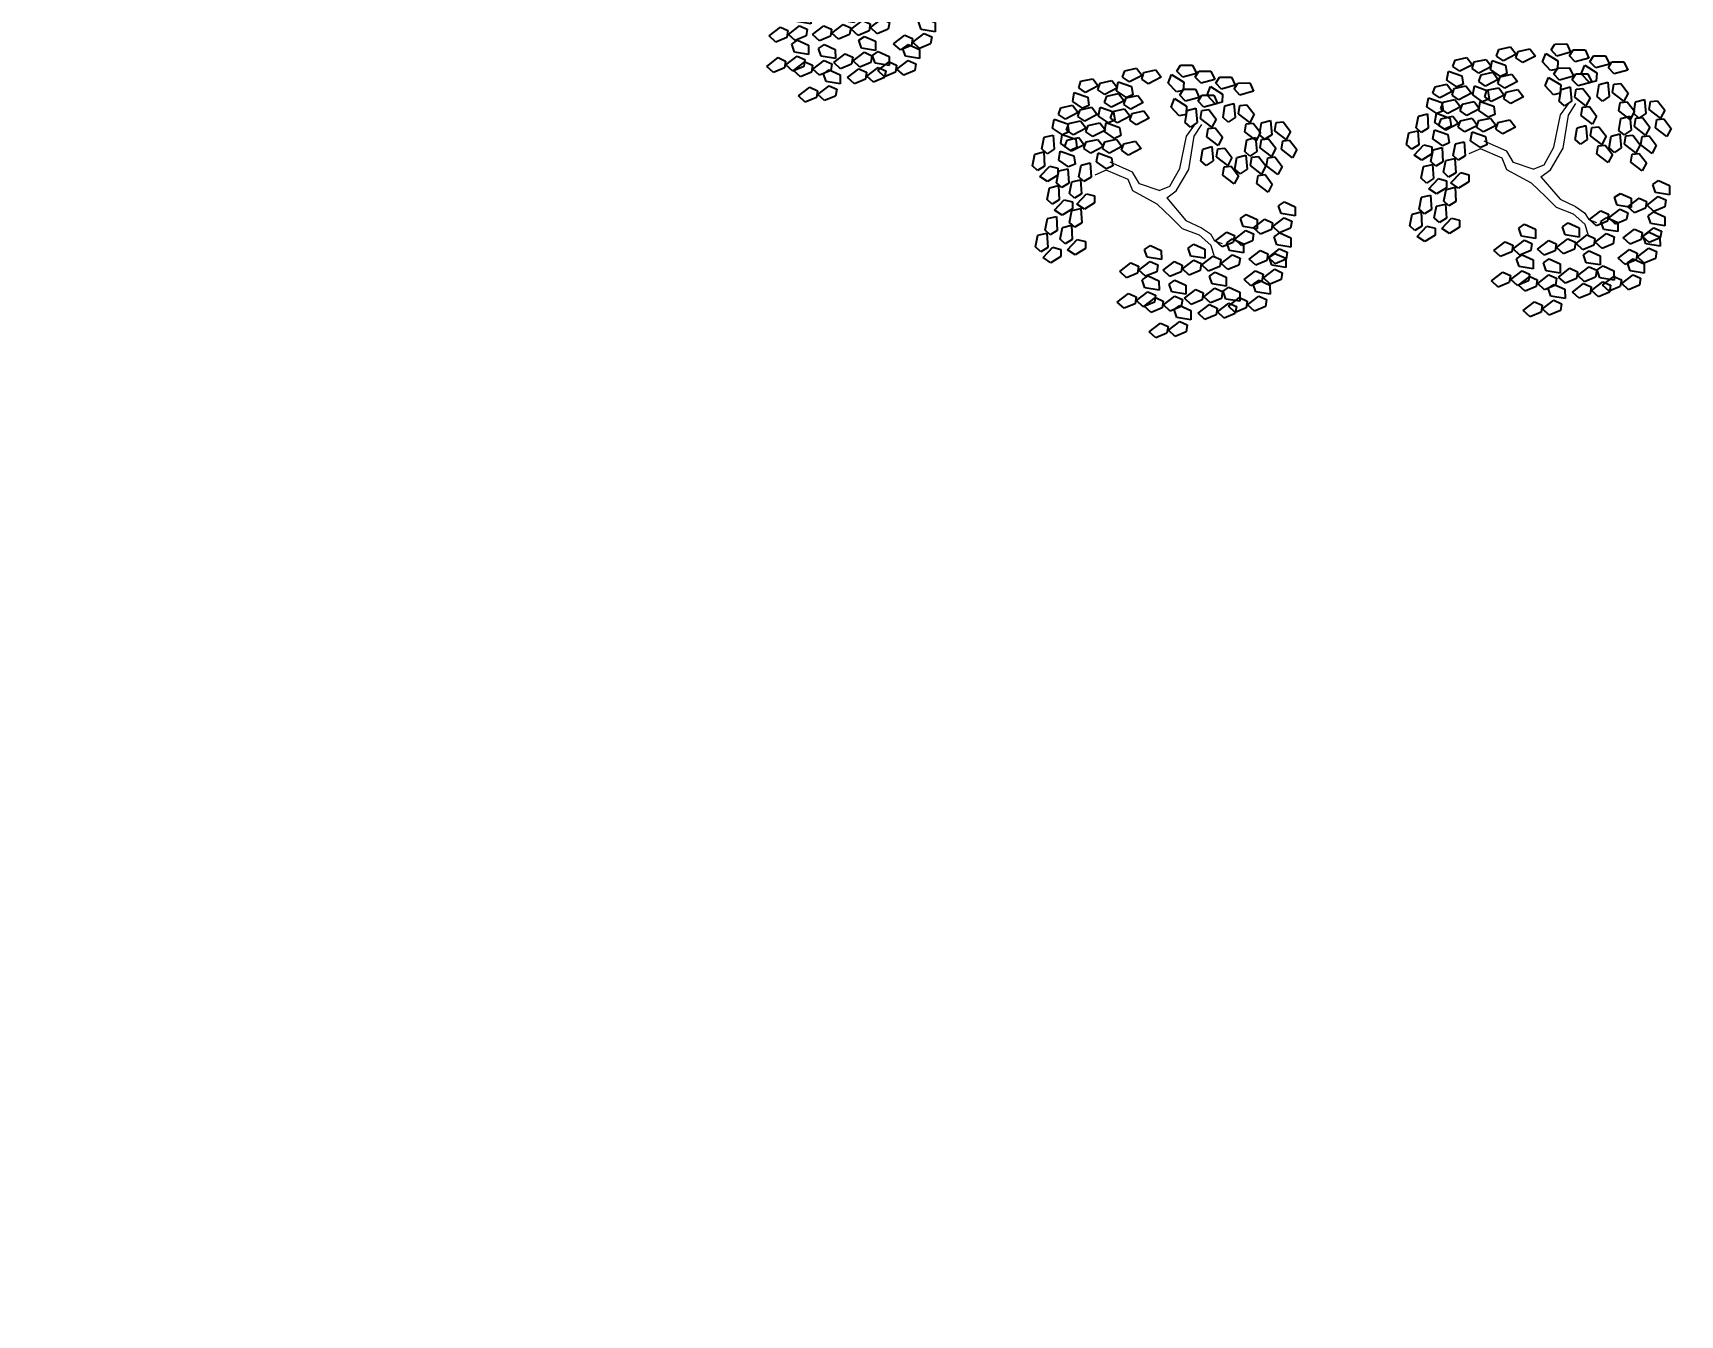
# Model space of a CAD drawing. Header units: millimetres. Extents: x 997 to 4249, y 599 to 1440.
# Drawn here: x 1469.98 to 1503.41, y 815.99 to 842.01 of the extents above; entities that cross this region are included whole.
import ezdxf

# ---------------------------------------------------------------- set-up
doc = ezdxf.new("R2010")
doc.units = ezdxf.units.MM
doc.linetypes.add('Continuo', pattern=[0])
doc.layers.add('cercas existentes', color=18, linetype='Continuous')
doc.layers.add('taludes', color=9, linetype='Continuous')
doc.styles.add('1mm', font='romans.shx', dxfattribs={"height": 2})

# ---------------------------------------------------------------- blocks, each defined once
blk = doc.blocks.new('L', base_point=(1.3683, 0.5913))
at = {"linetype": 'Continuo'}
for p, q in [((1.2809, 0.65), (1.3117, 0.675)), ((1.2937, 0.5998), (1.2809, 0.65)), ((1.3117, 0.675), (1.3419, 0.6213)), ((1.2753, 0.5668), (1.3061, 0.5917)), ((1.3225, 0.5909), (1.2937, 0.5998)), ((1.3061, 0.5917), (1.3362, 0.538)), ((1.3419, 0.6213), (1.3225, 0.5909)), ((1.2881, 0.5166), (1.2753, 0.5668)), ((1.3169, 0.5076), (1.2881, 0.5166)), ((1.3362, 0.538), (1.3169, 0.5076)), ((1.337, 0.4891), (1.3557, 0.5478)), ((1.3557, 0.5478), (1.3911, 0.5544)), ((1.4042, 0.5272), (1.3763, 0.4836)), ((1.3911, 0.5544), (1.4042, 0.5272)), ((1.3763, 0.4836), (1.337, 0.4891))]:
    blk.add_line(p, q, dxfattribs=at)
blk = doc.blocks.new('gtfoods1')
at = {"layer": 'taludes', "linetype": 'Continuo', "lineweight": 5, "extrusion": (-0.012368, -0.016489, 0.999788)}
for p, q in [((-423.471, 179.426, 12.097), (-423.29, 179.676, 12.103)), ((-423.313, 179.421, 12.099), (-423.16, 179.659, 12.104)), ((-431.064, 178.995, 12.097), (-430.883, 179.246, 12.103)), ((-430.906, 178.99, 12.099), (-430.753, 179.228, 12.104)), ((-423.608, 178.769, 12.084), (-423.471, 179.426, 12.097)), ((-423.42, 178.749, 12.086), (-423.313, 179.421, 12.099)), ((-431.201, 178.338, 12.084), (-431.064, 178.995, 12.097)), ((-431.013, 178.319, 12.086), (-430.906, 178.99, 12.099)), ((-424.565, 178.691, 12.071), (-425.021, 178.894, 12.069)), ((-425.098, 178.735, 12.065), (-425.333, 178.634, 12.061)), ((-424.656, 178.545, 12.068), (-425.098, 178.735, 12.065)), ((-424.562, 178.313, 12.065), (-424.656, 178.545, 12.068)), ((-424.428, 178.457, 12.069), (-424.565, 178.691, 12.071)), ((-423.807, 178.411, 12.076), (-423.608, 178.769, 12.084)), ((-423.68, 178.312, 12.076), (-423.42, 178.749, 12.086)), ((-432.691, 178.304, 12.065), (-432.926, 178.204, 12.061)), ((-432.249, 178.115, 12.068), (-432.691, 178.304, 12.065)), ((-432.157, 178.26, 12.071), (-432.614, 178.464, 12.069)), ((-432.02, 178.026, 12.069), (-432.157, 178.26, 12.071)), ((-431.4, 177.98, 12.076), (-431.201, 178.338, 12.084)), ((-431.273, 177.881, 12.076), (-431.013, 178.319, 12.086)), ((-424.065, 178.041, 12.067), (-424.562, 178.313, 12.065)), ((-424.027, 178.323, 12.072), (-424.428, 178.457, 12.069)), ((-424.027, 178.323, 12.072), (-423.807, 178.411, 12.076)), ((-423.872, 178.17, 12.071), (-423.68, 178.312, 12.076)), ((-423.872, 178.17, 12.071), (-423.482, 177.712, 12.068)), ((-432.155, 177.882, 12.065), (-432.249, 178.115, 12.068)), ((-431.657, 177.61, 12.067), (-432.155, 177.882, 12.065)), ((-431.62, 177.892, 12.072), (-432.02, 178.026, 12.069)), ((-431.62, 177.892, 12.072), (-431.4, 177.98, 12.076)), ((-431.465, 177.739, 12.071), (-431.273, 177.881, 12.076)), ((-424.065, 178.041, 12.067), (-423.783, 177.775, 12.066)), ((-431.657, 177.61, 12.067), (-431.376, 177.345, 12.066)), ((-431.465, 177.739, 12.071), (-431.075, 177.281, 12.068)), ((-423.783, 177.775, 12.066), (-423.559, 177.552, 12.065)), ((-423.559, 177.552, 12.065), (-423.216, 177.42, 12.067)), ((-423.482, 177.712, 12.068), (-423.168, 177.567, 12.07)), ((-423.168, 177.567, 12.07), (-422.984, 177.44, 12.07)), ((-431.376, 177.345, 12.066), (-431.152, 177.122, 12.065)), ((-431.075, 177.281, 12.068), (-430.761, 177.136, 12.07)), ((-423.216, 177.42, 12.067), (-422.977, 177.21, 12.066)), ((-422.984, 177.44, 12.07), (-422.902, 177.302, 12.069)), ((-422.977, 177.21, 12.066), (-422.912, 176.979, 12.063)), ((-422.902, 177.302, 12.069), (-422.745, 177.243, 12.07)), ((-431.152, 177.122, 12.065), (-430.809, 176.989, 12.067)), ((-430.809, 176.989, 12.067), (-430.57, 176.779, 12.066)), ((-430.761, 177.136, 12.07), (-430.577, 177.009, 12.07)), ((-430.577, 177.009, 12.07), (-430.495, 176.871, 12.069)), ((-430.495, 176.871, 12.069), (-430.338, 176.813, 12.07)), ((-430.57, 176.779, 12.066), (-430.505, 176.548, 12.063))]:
    blk.add_line(p, q, dxfattribs=at)
for p, xscale, yscale, zscale, rotation in [((-460.15, -118.18, 14.483), 4.693247904105663, 4.693247904105663, 4.693247904105663, 135.1959007807611), ((-459.46, -117.629, 14.483), 4.693247904105663, 4.693247904105663, 4.693247904105663, 135.1959007807611), ((-458.898, -117.07, 14.483), 4.693247904105663, 4.693247904105663, 4.693247904105663, 135.1959007807611), ((-458.033, -116.792, 14.483), 4.693247904105663, 4.693247904105663, 4.693247904105663, 135.1959007807611), ((-459.817, -118.704, 14.483), 4.693247904105663, 4.693247904105663, 4.693247904105663, 135.1959007807611), ((-459.329, -118.444, 14.483), 4.693247904105663, 4.693247904105663, 4.693247904105663, 135.1959007807611), ((-458.775, -117.824, 14.483), 4.693247904105663, 4.693247904105663, 4.693247904105663, 135.1959007807611), ((-457.964, -117.42, 14.483), 4.693247904105663, 4.693247904105663, 4.693247904105663, 135.1959007807611), ((-446.916, -109.423, 14.373), 4.693247904986873, 4.693247904986873, 4.693247904986873, 292.8731664010561), ((-458.368, -117.901, 14.483), 4.693247904105663, 4.693247904105663, 4.693247904105663, 135.1959007807611), ((-452.732, -114.322, 14.474), 4.693247904986873, 4.693247904986873, 4.693247904986873, 292.8731664010561), ((-448.304, -110.792, 14.373), 4.693247905292083, 4.693247905292083, 4.693247905292083, 305.0710582407918), ((-447.722, -110.087, 14.373), 4.693247905292083, 4.693247905292083, 4.693247905292083, 305.0710582407918), ((-446.141, -109.142, 14.373), 4.693247904986873, 4.693247904986873, 4.693247904986873, 292.8731664010561), ((-458.94, -118.797, 14.483), 4.693247904105663, 4.693247904105663, 4.693247904105663, 135.1959007807611), ((-454.119, -115.692, 14.474), 4.693247905292083, 4.693247905292083, 4.693247905292083, 305.0710582407918), ((-453.537, -114.986, 14.474), 4.693247905292083, 4.693247905292083, 4.693247905292083, 305.0710582407918), ((-451.957, -114.042, 14.474), 4.693247904986873, 4.693247904986873, 4.693247904986873, 292.8731664010561), ((-447.703, -110.717, 14.373), 4.693247905292083, 4.693247905292083, 4.693247905292083, 305.0710582407918), ((-446.578, -109.779, 14.373), 4.693247904986873, 4.693247904986873, 4.693247904986873, 292.8731664010561), ((-445.714, -109.551, 14.373), 4.693247905158423, 4.693247905158423, 4.693247905158423, 240.0875733262941), ((-453.519, -115.616, 14.474), 4.693247905292083, 4.693247905292083, 4.693247905292083, 305.0710582407918), ((-452.394, -114.678, 14.474), 4.693247904986873, 4.693247904986873, 4.693247904986873, 292.8731664010561), ((-448.305, -111.469, 14.373), 4.693247905292083, 4.693247905292083, 4.693247905292083, 305.0710582407918), ((-447.418, -110.896, 14.373), 4.693247905292083, 4.693247905292083, 4.693247905292083, 305.0710582407918), ((-446.271, -110.09, 14.373), 4.693247905158423, 4.693247905158423, 4.693247905158423, 240.0875733262941), ((-444.912, -109.384, 14.373), 4.693247905158423, 4.693247905158423, 4.693247905158423, 240.0875733262941), ((-454.121, -116.369, 14.474), 4.693247905292083, 4.693247905292083, 4.693247905292083, 305.0710582407918), ((-453.234, -115.795, 14.474), 4.693247905292083, 4.693247905292083, 4.693247905292083, 305.0710582407918), ((-452.086, -114.99, 14.474), 4.693247905158423, 4.693247905158423, 4.693247905158423, 240.0875733262941), ((-451.529, -114.45, 14.474), 4.693247905158423, 4.693247905158423, 4.693247905158423, 240.0875733262941), ((-448.265, -112.232, 14.373), 4.693247905007419, 4.693247905007419, 4.693247905007419, 11.23182489907098), ((-447.985, -111.623, 14.373), 4.693247905292083, 4.693247905292083, 4.693247905292083, 305.0710582407918), ((-444.947, -109.837, 14.373), 4.693247905158423, 4.693247905158423, 4.693247905158423, 240.0875733262941), ((-453.801, -116.523, 14.474), 4.693247905292083, 4.693247905292083, 4.693247905292083, 305.0710582407918), ((-450.728, -114.283, 14.474), 4.693247905158423, 4.693247905158423, 4.693247905158423, 240.0875733262941), ((-447.815, -111.916, 14.373), 4.693247905292083, 4.693247905292083, 4.693247905292083, 305.0710582407918), ((-447.18, -111.487, 14.373), 4.693247905292083, 4.693247905292083, 4.693247905292083, 305.0710582407918), ((-445.545, -110.521, 14.373), 4.693247905158423, 4.693247905158423, 4.693247905158423, 240.0875733262941), ((-444.892, -110.243, 14.373), 4.693247905158423, 4.693247905158423, 4.693247905158423, 240.0875733262941), ((-454.08, -117.131, 14.474), 4.693247905007419, 4.693247905007419, 4.693247905007419, 11.23182489907098), ((-453.63, -116.816, 14.474), 4.693247905292083, 4.693247905292083, 4.693247905292083, 305.0710582407918), ((-452.996, -116.386, 14.474), 4.693247905292083, 4.693247905292083, 4.693247905292083, 305.0710582407918), ((-451.361, -115.42, 14.474), 4.693247905158423, 4.693247905158423, 4.693247905158423, 240.0875733262941), ((-450.763, -114.737, 14.474), 4.693247905158423, 4.693247905158423, 4.693247905158423, 240.0875733262941), ((-447.616, -112.601, 14.373), 4.693247905007419, 4.693247905007419, 4.693247905007419, 11.23182489907098), ((-447.327, -112.233, 14.373), 4.693247905007419, 4.693247905007419, 4.693247905007419, 11.23182489907098), ((-453.143, -117.133, 14.474), 4.693247905007419, 4.693247905007419, 4.693247905007419, 11.23182489907098), ((-450.707, -115.143, 14.474), 4.693247905158423, 4.693247905158423, 4.693247905158423, 240.0875733262941), ((-453.432, -117.501, 14.474), 4.693247905007419, 4.693247905007419, 4.693247905007419, 11.23182489907098), ((-447.224, -113.513, 14.373), 4.693247905007419, 4.693247905007419, 4.693247905007419, 11.23182489907098), ((-446.923, -113.086, 14.373), 4.693247905007419, 4.693247905007419, 4.693247905007419, 11.23182489907098), ((-444.594, -111.171, 14.373), 4.693247904105663, 4.693247904105663, 4.693247904105663, 135.1959007807611), ((-444.13, -110.499, 14.373), 4.693247904105663, 4.693247904105663, 4.693247904105663, 135.1959007807611), ((-452.738, -117.986, 14.474), 4.693247905007419, 4.693247905007419, 4.693247905007419, 11.23182489907098), ((-449.945, -115.399, 14.474), 4.693247904105663, 4.693247904105663, 4.693247904105663, 135.1959007807611), ((-443.824, -111.06, 14.373), 4.693247904105663, 4.693247904105663, 4.693247904105663, 135.1959007807611), ((-453.04, -118.412, 14.474), 4.693247905007419, 4.693247905007419, 4.693247905007419, 11.23182489907098), ((-450.409, -116.071, 14.474), 4.693247904105663, 4.693247904105663, 4.693247904105663, 135.1959007807611), ((-445.772, -112.839, 14.373), 4.693247904105663, 4.693247904105663, 4.693247904105663, 135.1959007807611), ((-445.081, -112.288, 14.373), 4.693247904105663, 4.693247904105663, 4.693247904105663, 135.1959007807611), ((-444.52, -111.729, 14.373), 4.693247904105663, 4.693247904105663, 4.693247904105663, 135.1959007807611), ((-450.897, -117.188, 14.474), 4.693247904105663, 4.693247904105663, 4.693247904105663, 135.1959007807611), ((-450.335, -116.629, 14.474), 4.693247904105663, 4.693247904105663, 4.693247904105663, 135.1959007807611), ((-449.64, -115.959, 14.474), 4.693247904105663, 4.693247904105663, 4.693247904105663, 135.1959007807611), ((-443.655, -111.452, 14.373), 4.693247904105663, 4.693247904105663, 4.693247904105663, 135.1959007807611), ((-451.588, -117.739, 14.474), 4.693247904105663, 4.693247904105663, 4.693247904105663, 135.1959007807611), ((-449.471, -116.351, 14.474), 4.693247904105663, 4.693247904105663, 4.693247904105663, 135.1959007807611), ((-445.439, -113.363, 14.373), 4.693247904105663, 4.693247904105663, 4.693247904105663, 135.1959007807611), ((-444.951, -113.103, 14.373), 4.693247904105663, 4.693247904105663, 4.693247904105663, 135.1959007807611), ((-444.397, -112.483, 14.373), 4.693247904105663, 4.693247904105663, 4.693247904105663, 135.1959007807611), ((-443.586, -112.079, 14.373), 4.693247904105663, 4.693247904105663, 4.693247904105663, 135.1959007807611), ((-451.255, -118.263, 14.474), 4.693247904105663, 4.693247904105663, 4.693247904105663, 135.1959007807611), ((-450.212, -117.383, 14.474), 4.693247904105663, 4.693247904105663, 4.693247904105663, 135.1959007807611), ((-443.99, -112.56, 14.373), 4.693247904105663, 4.693247904105663, 4.693247904105663, 135.1959007807611), ((-450.766, -118.003, 14.474), 4.693247904105663, 4.693247904105663, 4.693247904105663, 135.1959007807611), ((-449.805, -117.46, 14.474), 4.693247904105663, 4.693247904105663, 4.693247904105663, 135.1959007807611), ((-449.401, -116.979, 14.474), 4.693247904105663, 4.693247904105663, 4.693247904105663, 135.1959007807611), ((-444.562, -113.456, 14.373), 4.693247904105663, 4.693247904105663, 4.693247904105663, 135.1959007807611), ((-450.377, -118.356, 14.474), 4.693247904105663, 4.693247904105663, 4.693247904105663, 135.1959007807611)]:
    blk.add_blockref('L', p, dxfattribs=dict(at, xscale=xscale, yscale=yscale, zscale=zscale, rotation=rotation))
at = {"layer": 'taludes', "lineweight": 5, "style": '1mm'}
blk.add_text('ÁREA DE PRESERVAÇÃO PERMANENTE: 1,1676 ha', height=3.66667, rotation=341.6511, dxfattribs=at).set_placement((-454.621, 193.108))

msp = doc.modelspace()

# ---------------------------------------------------------------- block references
at = {"layer": 'cercas existentes', "color": 1}
msp.add_blockref('gtfoods1', (1924.454, 660.921), dxfattribs=at)

doc.saveas('drawing.dxf')
